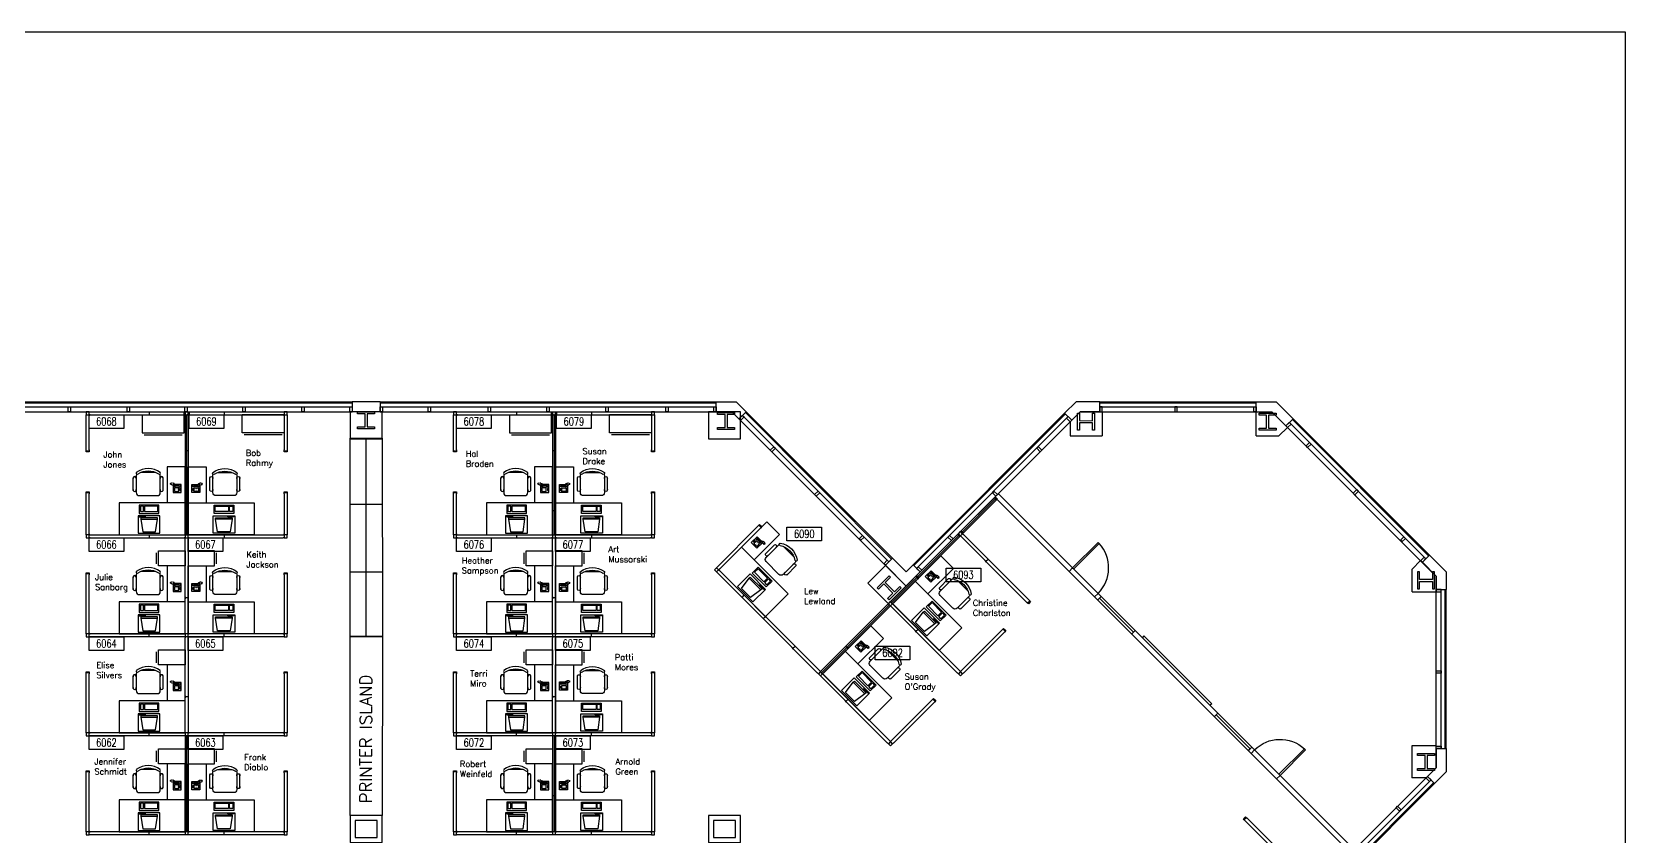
# Model space of a CAD drawing. Header units: inches. Extents: x 619 to 14864, y 611 to 3754.
# Drawn here: x 13270 to 14864, y 2950 to 3754 of the extents above; entities that cross this region are included whole.
import ezdxf
from ezdxf.enums import TextEntityAlignment as Align

# ---------------------------------------------------------------- set-up
doc = ezdxf.new("R2010")
doc.units = ezdxf.units.IN
doc.header["$MEASUREMENT"] = 0
doc.layers.get('0').update_dxf_attribs({"linetype": 'CONTINUOUS'})
for name, color, linetype in [('CHAIRS', 4, 'CONTINUOUS'), ('CPU', 6, 'CONTINUOUS'), ('E-B-FURR', 6, 'CONTINUOUS'), ('E-B-GLAZ', 8, 'CONTINUOUS'), ('E-B-MULL', 8, 'CONTINUOUS'), ('E-B-SHEL', 2, 'CONTINUOUS'), ('E-C-HEAD', 5, 'CONTINUOUS'), ('E-F-DOOR', 3, 'CONTINUOUS'), ('E-S-COLM', 8, 'CONTINUOUS'), ('EMPLOYEE', 1, 'CONTINUOUS'), ('FILE_CABINETS', 1, 'CONTINUOUS'), ('Frame', 10, 'CONTINUOUS'), ('FURNITURE', 3, 'CONTINUOUS'), ('PANELS_201', 6, 'CONTINUOUS'), ('PHONES', 4, 'CONTINUOUS'), ('PRINTER_ISLAND', 7, 'CONTINUOUS'), ('RMNUM', 40, 'CONTINUOUS')]:
    doc.layers.add(name, color=color, linetype=linetype)
doc.styles.add('ARCHITXT', font='simplex.shx')
doc.styles.add('ROMANS', font='romans', dxfattribs={"width": 0.75, "height": 8})

# ---------------------------------------------------------------- blocks, each defined once
blk = doc.blocks.new('DR-36')
for p, q in [((0, 36), (0, 0)), ((0, 36), (1.5, 36)), ((1.5, 36), (1.5, 0)), ((0, 0), (1.5, 0))]:
    blk.add_line(p, q)
blk.add_arc((0, 0), 36, 0, 87.6141)
blk = doc.blocks.new('RMNUM')
at = {"layer": 'RMNUM'}
blk.add_lwpolyline([(-16.33354, 6.674702), (18.388073, 6.674702), (18.388073, -6.982766), (-16.33354, -6.982766), (-16.33354, 6.674702)], dxfattribs=at)
at = {"layer": 'RMNUM', "style": 'ROMANS', "width": 0.75}
blk.add_attdef('NUMBER', text='', height=8, dxfattribs=at).set_placement((1.027267, 0.114097), align=Align.MIDDLE_CENTER)
blk = doc.blocks.new('RECTANG')
for p, q in [((1, 1), (0, 1)), ((0, 1), (0, 0)), ((1, 0), (1, 1)), ((0, 0), (1, 0))]:
    blk.add_line(p, q)
blk = doc.blocks.new('IBMAT', base_point=(61, 306))
for p, q in [((75, 307), (75, 306)), ((81, 307), (75, 307)), ((81, 306), (81, 307))]:
    blk.add_line(p, q)
at = {"xscale": 21, "yscale": 17, "zscale": 21}
blk.add_blockref('RECTANG', (61, 306), dxfattribs=at)
blk = doc.blocks.new('KEYBOARD', base_point=(60, 294))
for p, xscale, yscale, zscale in [((60, 294), 19, 8, 19), ((61, 295), 13, 5, 13), ((75, 295), 3, 5, 3)]:
    blk.add_blockref('RECTANG', p, dxfattribs=dict(xscale=xscale, yscale=yscale, zscale=zscale))
blk = doc.blocks.new('COMPUTER')
for p, q in [((-6.6, 16.2), (-8.5, 3.5)), ((6.1, 16.2), (-6.6, 16.2)), ((8, 3.5), (6.1, 16.2)), ((-8.5, 3.5), (-8.5, 2)), ((8, 3.5), (-8.5, 3.5)), ((-8.5, 2), (8, 2)), ((8, 2), (8, 3.5))]:
    blk.add_line(p, q)
at = {"xscale": 1.033846153846154, "yscale": 1.033846153846154, "zscale": 1.033846153846154}
for name, p in [('IBMAT', (-10.9, 0)), ('KEYBOARD', (-10, -10.5))]:
    blk.add_blockref(name, p, dxfattribs=at)
blk = doc.blocks.new('DESK2')
for p, q in [((33, 0), (-33, 0)), ((-33, 0), (-33, -68)), ((33, -32), (33, 0)), ((-33, -32), (33, -32)), ((-15, -68), (-15, -32)), ((-33, -68), (-15, -68))]:
    blk.add_line(p, q)
blk = doc.blocks.new('CHAIR7')
for p, q in [((0, 9), (0, -9)), ((20, 12), (3, 12)), ((5.1, 15), (17.9, 15)), ((23, -7.4), (23, 7.4)), ((3, -12), (20, -12)), ((5.1, -15), (17.9, -15))]:
    blk.add_line(p, q)
for centre, radius, start, end in [((3, 9), 3, 90, 180), ((5.6, 13.5), 1.56, 73.7398, 286.2602), ((17.4, 13.5), 1.56, 253.7398, 106.2602), ((20, 9), 3, 62.4156, 90), ((22.3, 11.1), 1.1, 53.3099, 212.0274), ((4.8, 0), 19.6, 327.5758, 32.4242), ((7, 0), 20, 323.1301, 36.8699), ((3, -9), 3, 180, 270), ((5.6, -13.5), 1.56, 73.7398, 286.2602), ((17.4, -13.5), 1.56, 253.7398, 106.2602), ((20, -9), 3, 270, 297.5844), ((22.3, -11.1), 1.1, 147.9726, 306.6901)]:
    blk.add_arc(centre, radius, start, end)
blk = doc.blocks.new('FNPHONE')
for p, q in [((-9.1, 0.2), (-9.7, 0)), ((-8.9, 0.6), (-9.5, 0.4)), ((-8.7, 1), (-9.3, 0.8)), ((-8.5, 1.4), (-9.1, 1.2)), ((-8.3, 1.8), (-8.9, 1.6)), ((-7.1, 0.6), (-7.5, -0.6)), ((-7.3, 6.5), (-7.3, 1.5)), ((-6.3, 6.5), (-6.3, 1.5)), ((-3.9, 4.8), (-3.9, 4.8)), ((-3.9, 3.9), (-3.9, 3.9)), ((-3.9, 3), (-3.9, 3)), ((-3.9, 2), (-3.9, 2)), ((-2.9, 4.8), (-2.9, 4.8)), ((-2.9, 3.9), (-2.9, 3.9)), ((-2.9, 3), (-2.9, 3)), ((-2.9, 2), (-2.9, 2)), ((-2, 4.8), (-2, 4.8)), ((-2, 3.9), (-2, 3.9)), ((-2, 3), (-2, 3)), ((-2, 2), (-2, 2)), ((-9.3, -0.2), (-9.9, -0.4)), ((-9.3, -0.6), (-9.9, -0.8)), ((-9.3, -1), (-9.9, -1.2)), ((-9.3, -1.4), (-9.9, -1.6)), ((-9.1, -1.8), (-9.7, -2)), ((-8.9, -2.2), (-9.5, -2.4)), ((-8.4, -2.5), (-9, -2.7)), ((-7.9, -2), (-8.5, -2.2)), ((-7.7, -1.6), (-8.3, -1.8)), ((-7.5, -1.2), (-8.1, -1.4)), ((-7.3, -0.8), (-7.9, -1))]:
    blk.add_line(p, q)
for centre, start, end in [((-6.8, 6.5), 298.4915, 241.5085), ((-6.8, 1.5), 118.4915, 61.5085)]:
    blk.add_arc(centre, 1.05, start, end)
for p, xscale, yscale, zscale in [((-8.2, 0), 8.20528234483245, 8.104073169521023, 8.20528234483245), ((-4.8, 1.3), 3.75, 4.375, 3.75), ((-4, 6.7), 2.03125, 0.46875, 2.03125)]:
    blk.add_blockref('RECTANG', p, dxfattribs=dict(xscale=xscale, yscale=yscale, zscale=zscale))
blk = doc.blocks.new('FC15X27A')
for p, q in [((7.53125, 0), (-7.53125, 0)), ((-7.53125, 0), (-7.53125, -26.5)), ((7.53125, -26.5), (7.53125, 0)), ((-7.53125, -26.5), (7.53125, -26.5)), ((-5.53125, -28.5), (5.53125, -28.5))]:
    blk.add_line(p, q)
blk = doc.blocks.new('FC42X18D')
for p, q in [((-21, 0), (-21, -18)), ((-21, 0), (21, 0)), ((21, -18), (21, 0)), ((-21, -18), (21, -18)), ((-19, -20), (19, -20))]:
    blk.add_line(p, q)

msp = doc.modelspace()

# ---------------------------------------------------------------- linework, layer by layer
at = {"layer": 'E-B-FURR'}
for p, q in [((13258.6, 3374), (13590.6, 3374)), ((13618.6, 3374), (13954.6, 3374)), ((13977.5, 3366.9), (14124.1, 3220.4)), ((14318.6, 3374), (14158.7, 3214)), ((14308.6, 3363.9), (14308.6, 3350)), ((14318.6, 3374), (14494.6, 3374)), ((14340.6, 3374), (14340.6, 3350)), ((14517.5, 3366.9), (14667.5, 3216.9)), ((14308.6, 3350), (14340.6, 3350)), ((14494.6, 3350), (14517.5, 3350)), ((14517.5, 3350), (14526, 3358.5)), ((14234.4, 3289.7), (14233.4, 3288.7)), ((14235.5, 3286.6), (14233.4, 3288.7)), ((14307.7, 3214.5), (14235.5, 3286.6)), ((14236, 3291.3), (14237, 3292.2)), ((14239.1, 3290.1), (14237, 3292.2)), ((14311.2, 3218), (14239.1, 3290.1)), ((14594.3, 3290.2), (14590.8, 3293.7)), ((14650.6, 3216.9), (14659.1, 3225.4)), ((14106.4, 3202.7), (14126.9, 3182.2)), ((14650.6, 3194), (14650.6, 3216.9)), ((14489.6, 3032.6), (14333.1, 3189)), ((14493.1, 3036.1), (14336.7, 3192.5)), ((14674.6, 3018.1), (14674.6, 3194)), ((14450.4, 3082.2), (14382.5, 3150.1)), ((14674.6, 3040), (14650.4, 3040)), ((14650.4, 3040), (14650.4, 3008)), ((14674.6, 3018.1), (14514.6, 2858.1)), ((14589.3, 2932.9), (14515, 3007.1)), ((14592.8, 2936.4), (14518.6, 3010.6)), ((14664.6, 3008), (14650.4, 3008))]:
    msp.add_line(p, q, dxfattribs=at)
for points in [[(13620.6, 3374), (13588.6, 3374), (13588.6, 3347), (13620.6, 3347)], [(13979.1, 3374), (13947.1, 3374), (13947.1, 3347), (13979.1, 3347)], [(13620.6, 2970.6), (13588.6, 2970.6), (13588.6, 2943.6), (13620.6, 2943.6)], [(13615.6, 2965.6), (13593.6, 2965.6), (13593.6, 2948.6), (13615.6, 2948.6)], [(13979.1, 2970.6), (13947.1, 2970.6), (13947.1, 2943.6), (13979.1, 2943.6)], [(13974.1, 2965.6), (13952.1, 2965.6), (13952.1, 2948.6), (13974.1, 2948.6)]]:
    msp.add_lwpolyline(points, close=True, dxfattribs=at)
for points in [[(14494.6, 3350), (14494.6, 3374), (14510.5, 3374), (14517.5, 3366.9)], [(14106.4, 3202.7), (14124.1, 3220.4)], [(14144.6, 3199.9), (14124.1, 3220.4)], [(14311.2, 3218), (14307.7, 3214.5)], [(14650.6, 3194), (14674.6, 3194), (14674.6, 3209.9), (14667.5, 3216.9)], [(14126.9, 3182.2), (14144.6, 3199.9)], [(14336.7, 3192.5), (14333.1, 3189)], [(14382.5, 3150.1), (14380.9, 3148.5)], [(14450.4, 3082.2), (14448.8, 3080.7)], [(14493.1, 3036.1), (14489.6, 3032.6)], [(14518.6, 3010.6), (14515, 3007.1)]]:
    msp.add_lwpolyline(points, dxfattribs=at)
at = {"layer": 'E-B-GLAZ'}
for p, q in [((13258.6, 3384), (13590.6, 3384)), ((13258.6, 3383), (13590.6, 3383)), ((13258.6, 3379), (13590.6, 3379)), ((13618.6, 3384), (13954.6, 3384)), ((13618.6, 3383), (13954.6, 3383)), ((13618.6, 3379), (13954.6, 3379)), ((14338.5, 3384), (14494.6, 3384)), ((14338.5, 3383), (14494.6, 3383)), ((14338.5, 3379), (14494.6, 3379)), ((13981.1, 3370.5), (14127.4, 3224.1)), ((13983.9, 3373.3), (14130.2, 3226.9)), ((13984.6, 3374), (14130.9, 3227.7)), ((14303.2, 3372.7), (14151.7, 3221.1)), ((14303.9, 3372), (14152.4, 3220.4)), ((14306.8, 3369.2), (14155.2, 3217.5)), ((14528, 3363.5), (14664.3, 3227.2)), ((14530.9, 3366.3), (14667.2, 3230)), ((14531.6, 3367), (14667.9, 3230.7)), ((14679.6, 3037.6), (14679.6, 3194)), ((14683.6, 3037.6), (14683.6, 3196.4)), ((14684.6, 3037.6), (14684.6, 3196.4)), ((14370.2, 3151.8), (14373.7, 3155.3)), ((14486.8, 3035.3), (14490.3, 3038.8)), ((14669.6, 3006.1), (14518.1, 2854.6)), ((14672.4, 3003.3), (14521, 2851.8)), ((14673.2, 3002.5), (14521.7, 2851.1))]:
    msp.add_line(p, q, dxfattribs=at)
for points in [[(14373.7, 3155.3), (14370.2, 3151.8), (14372.1, 3153.7), (14338.1, 3187.6), (14339.8, 3189.3), (14336.2, 3185.7)], [(14490.3, 3038.8), (14486.8, 3035.3), (14488.6, 3037.2), (14454.7, 3071.1), (14456.4, 3072.8), (14452.8, 3069.2)]]:
    msp.add_lwpolyline(points, dxfattribs=at)
at = {"layer": 'E-B-MULL'}
for points in [[(13308.9, 3379), (13308.9, 3374), (13306.6, 3374), (13306.6, 3379)], [(13367.9, 3379), (13367.9, 3374), (13365.6, 3374), (13365.6, 3379)], [(13425.7, 3379), (13425.7, 3374), (13423.5, 3374), (13423.5, 3379)], [(13483.6, 3379), (13483.6, 3374), (13481.4, 3374), (13481.4, 3379)], [(13542.6, 3379), (13542.6, 3374), (13540.4, 3374), (13540.4, 3379)], [(13590.6, 3379), (13590.6, 3374), (13588.4, 3374), (13588.4, 3379)], [(13620.9, 3379), (13620.9, 3374), (13618.6, 3374), (13618.6, 3379)], [(13668.9, 3379), (13668.9, 3374), (13666.6, 3374), (13666.6, 3379)], [(13728.9, 3379), (13728.9, 3374), (13726.6, 3374), (13726.6, 3379)], [(13787.7, 3379), (13787.7, 3374), (13785.5, 3374), (13785.5, 3379)], [(13846.6, 3379), (13846.6, 3374), (13844.4, 3374), (13844.4, 3379)], [(13906.6, 3379), (13906.6, 3374), (13904.4, 3374), (13904.4, 3379)], [(13954.6, 3379), (13954.6, 3374), (13952.4, 3374), (13952.4, 3379)], [(14338.5, 3379), (14338.5, 3374), (14340.8, 3374), (14340.8, 3379)], [(14413.5, 3379), (14413.5, 3374), (14415.7, 3374), (14415.7, 3379)], [(14494.6, 3379), (14494.6, 3374), (14492.4, 3374), (14492.4, 3379)], [(13982.7, 3368.9), (13979.1, 3365.3), (13977.5, 3366.9), (13981.1, 3370.5)], [(14305.2, 3367.6), (14308.7, 3364.1), (14310.3, 3365.7), (14306.8, 3369.2)], [(14529.6, 3361.8), (14526, 3358.3), (14524.5, 3359.9), (14528, 3363.4)], [(14013.9, 3337.6), (14010.4, 3334), (14008.8, 3335.6), (14012.4, 3339.2)], [(14275.3, 3337.6), (14278.8, 3334), (14280.4, 3335.6), (14276.9, 3339.2)], [(14549.7, 3341.8), (14546.2, 3338.3), (14544.6, 3339.9), (14548.1, 3343.4)], [(14058.3, 3293.2), (14054.8, 3289.7), (14053.2, 3291.3), (14056.7, 3294.8)], [(14230.9, 3293.2), (14234.4, 3289.7), (14236, 3291.3), (14232.5, 3294.8)], [(14596.9, 3294.7), (14593.3, 3291.1), (14591.7, 3292.7), (14595.3, 3296.3)], [(14101.1, 3250.4), (14097.6, 3246.9), (14099.2, 3245.3), (14102.7, 3248.8)], [(14188.1, 3250.4), (14191.6, 3246.9), (14190, 3245.3), (14186.5, 3248.8)], [(14642.4, 3249.1), (14638.9, 3245.6), (14640.5, 3244), (14644, 3247.5)], [(14127.4, 3224.1), (14123.9, 3220.6), (14122.3, 3222.2), (14125.8, 3225.7)], [(14155.2, 3217.5), (14158.7, 3214), (14160.3, 3215.6), (14156.8, 3219.1)], [(14664.4, 3227.3), (14660.9, 3223.8), (14659.3, 3225.3), (14662.8, 3228.9)], [(14679.6, 3196.4), (14674.6, 3196.4), (14674.6, 3194.1), (14679.6, 3194.1)], [(14679.6, 3112.9), (14674.6, 3112.9), (14674.6, 3115.1), (14679.6, 3115.1)], [(14679.6, 3037.6), (14674.6, 3037.6), (14674.6, 3039.8), (14679.6, 3039.8)], [(14668, 3004.5), (14664.5, 3008), (14666.1, 3009.6), (14669.6, 3006.1)], [(14638.2, 2974.7), (14634.7, 2978.2), (14636.2, 2979.8), (14639.8, 2976.2)]]:
    msp.add_lwpolyline(points, close=True, dxfattribs=at)
at = {"layer": 'E-B-SHEL'}
for p, q in [((13590.6, 3384), (13590.6, 3374)), ((13618.6, 3384), (13590.6, 3384)), ((13618.6, 3384), (13618.6, 3374)), ((13954.6, 3374), (13954.6, 3384)), ((13954.6, 3384), (13974.6, 3384)), ((13984.6, 3374), (13974.6, 3384)), ((14303.2, 3372.7), (14314.6, 3384)), ((14338.5, 3384), (14314.6, 3384)), ((14338.5, 3374), (14338.5, 3384)), ((14494.6, 3374), (14494.6, 3384)), ((14494.6, 3384), (14514.6, 3384)), ((14531.6, 3367), (14514.6, 3384)), ((13618.6, 3374), (13590.6, 3374)), ((13954.6, 3374), (13970.5, 3374)), ((13977.5, 3366.9), (13970.5, 3374)), ((13977.5, 3366.9), (13984.6, 3374)), ((14310.3, 3365.7), (14303.2, 3372.7)), ((14310.3, 3365.7), (14318.7, 3374)), ((14338.5, 3374), (14318.7, 3374)), ((14494.6, 3374), (14510.5, 3374)), ((14524.5, 3360), (14510.5, 3374)), ((14524.5, 3359.9), (14531.6, 3367)), ((14130.9, 3227.7), (14123.9, 3220.6)), ((14123.9, 3220.6), (14144.6, 3199.9)), ((14130.9, 3227.7), (14144.6, 3214)), ((14151.7, 3221.1), (14144.6, 3214)), ((14151.7, 3221.1), (14158.7, 3214)), ((14668, 3230.8), (14660.9, 3223.8)), ((14674.6, 3209.9), (14660.9, 3223.7)), ((14684.6, 3214), (14667.9, 3230.7)), ((14158.7, 3214), (14144.6, 3199.9)), ((14674.6, 3209.9), (14674.6, 3194)), ((14684.6, 3214), (14684.6, 3196.4)), ((14674.6, 3196.4), (14684.6, 3196.4)), ((14674.6, 3037.6), (14684.6, 3037.6)), ((14674.6, 3037.6), (14674.6, 3018.1)), ((14684.6, 3037.6), (14684.6, 3014)), ((14666.1, 3009.6), (14674.6, 3018.1)), ((14673.2, 3002.5), (14684.6, 3014)), ((14666.1, 3009.6), (14673.2, 3002.5))]:
    msp.add_line(p, q, dxfattribs=at)
at = {"layer": 'E-C-HEAD'}
for p, q in [((14307.6, 3214.5), (14333, 3189)), ((14336.6, 3192.5), (14311.1, 3218)), ((14515.1, 3007), (14489.6, 3032.5)), ((14493.1, 3036), (14518.6, 3010.6))]:
    msp.add_line(p, q, dxfattribs=at)
at = {"layer": 'E-S-COLM'}
for points in [[(13596.1, 3372.1), (13596.1, 3374.1), (13613.1, 3374), (13613.1, 3372), (13605.6, 3372.1), (13605.6, 3359.1), (13613.1, 3359), (13613.1, 3357), (13596.1, 3357.1), (13596.1, 3359.1), (13603.6, 3359.1), (13603.6, 3372.1)], [(13956.1, 3371.5), (13956.1, 3373.5), (13973.1, 3373.5), (13973.1, 3371.5), (13965.6, 3371.5), (13965.6, 3358.5), (13973.1, 3358.5), (13973.1, 3356.5), (13956.1, 3356.5), (13956.1, 3358.5), (13963.6, 3358.5), (13963.6, 3371.5)], [(13956.1, 3371.5), (13956.1, 3373.5), (13973.1, 3373.5), (13973.1, 3371.5), (13965.6, 3371.5), (13965.6, 3358.5), (13973.1, 3358.5), (13973.1, 3356.5), (13956.1, 3356.5), (13956.1, 3358.5), (13963.6, 3358.5), (13963.6, 3371.5)], [(14318.1, 3355.7), (14316.1, 3355.7), (14316.1, 3372.7), (14318.1, 3372.7), (14318.1, 3365.2), (14331.1, 3365.1), (14331.1, 3372.6), (14333.1, 3372.6), (14333.1, 3355.6), (14331.1, 3355.6), (14331.1, 3363.1), (14318.1, 3363.2)], [(14497.6, 3370.7), (14497.6, 3372.7), (14514.6, 3372.7), (14514.6, 3370.7), (14507.1, 3370.7), (14507.1, 3357.7), (14514.6, 3357.7), (14514.6, 3355.7), (14497.6, 3355.7), (14497.6, 3357.7), (14505.1, 3357.7), (14505.1, 3370.7)], [(14138.3, 3199.5), (14139.7, 3198.1), (14127.6, 3186.1), (14126.2, 3187.5), (14131.5, 3192.8), (14122.4, 3202), (14117.1, 3196.7), (14115.6, 3198.1), (14127.7, 3210.1), (14129.1, 3208.7), (14123.8, 3203.4), (14133, 3194.2)], [(14671.1, 3197), (14673.1, 3197), (14673.1, 3214), (14671.1, 3214), (14671.1, 3206.5), (14658.1, 3206.5), (14658.1, 3214), (14656.1, 3214), (14656.1, 3197), (14658.1, 3197), (14658.1, 3204.5), (14671.1, 3204.5)], [(14656.1, 3030.5), (14656.1, 3032.5), (14673.1, 3032.5), (14673.1, 3030.5), (14665.6, 3030.5), (14665.6, 3017.5), (14673.1, 3017.5), (14673.1, 3015.5), (14656.1, 3015.5), (14656.1, 3017.5), (14663.6, 3017.5), (14663.6, 3030.5)]]:
    msp.add_lwpolyline(points, close=True, dxfattribs=at)
at = {"layer": 'FILE_CABINETS'}
for p, q in [((13604.7, 3149.3), (13604.6, 3347.6)), ((13588.6, 3281.7), (13620.7, 3281.7)), ((13588.8, 3214.1), (13620.8, 3214.1))]:
    msp.add_line(p, q, dxfattribs=at)
msp.add_lwpolyline([(13588.6, 3149.3), (13588.6, 3347.6), (13620.6, 3347.6), (13620.9, 3149.3)], close=True, dxfattribs=at)
at = {"layer": 'Frame', "lineweight": -3}
msp.add_lwpolyline([(11919.6, 3753.9), (14863.7, 3753.9), (14863.7, 610.7), (11919.6, 610.7)], close=True, dxfattribs=at)
at = {"layer": 'PANELS_201', "linetype": 'Continuous'}
for p, q in [((13386.6, 3374), (13388.6, 3374)), ((13386.6, 3371), (13388.6, 3371)), ((13387.6, 3374), (13387.6, 3371)), ((13423.6, 3374), (13423.6, 3371)), ((13426.6, 3371), (13426.6, 3374)), ((13461.6, 3374), (13463.6, 3374)), ((13461.6, 3371), (13463.6, 3371)), ((13462.6, 3374), (13462.6, 3371)), ((13754.1, 3374), (13756.1, 3374)), ((13754.1, 3371), (13756.1, 3371)), ((13755.1, 3374), (13755.1, 3371)), ((13791.1, 3374), (13791.1, 3371)), ((13794.1, 3371), (13794.1, 3374)), ((13829.1, 3374), (13831.1, 3374)), ((13829.1, 3371), (13831.1, 3371)), ((13830.1, 3374), (13830.1, 3371)), ((14196.9, 3252.2), (14199.1, 3250.1)), ((14201.2, 3252.2), (14199.1, 3254.3)), ((13423.6, 3189), (13423.6, 3247)), ((13426.6, 3247), (13426.6, 3189)), ((13791.1, 3189), (13791.1, 3247)), ((13794.1, 3247), (13794.1, 3189)), ((14156.6, 3207.6), (14154.5, 3209.8)), ((13423.6, 3153), (13423.6, 3187)), ((13426.6, 3187), (13426.6, 3153)), ((13791.1, 3153), (13791.1, 3187)), ((13794.1, 3187), (13794.1, 3153)), ((13423.6, 3090), (13423.6, 3148)), ((13426.6, 3148), (13426.6, 3090)), ((13791.1, 3090), (13791.1, 3148)), ((13794.1, 3148), (13794.1, 3090)), ((13423.6, 3054), (13423.6, 3088)), ((13426.6, 3088), (13426.6, 3054)), ((13791.1, 3054), (13791.1, 3088)), ((13794.1, 3088), (13794.1, 3054))]:
    msp.add_line(p, q, dxfattribs=at)
for points in [[(13327.6, 3374), (13324.6, 3374), (13324.6, 3371)], [(13324.6, 3370), (13324.6, 3371), (13327.6, 3371), (13327.6, 3370)], [(13324.6, 3336), (13324.6, 3370)], [(13328.6, 3371), (13327.6, 3371), (13327.6, 3374), (13328.6, 3374)], [(13327.6, 3336), (13327.6, 3370)], [(13328.6, 3374), (13386.6, 3374)], [(13328.6, 3371), (13386.6, 3371)], [(13388.6, 3374), (13422.6, 3374)], [(13388.6, 3371), (13422.6, 3371)], [(13424.6, 3371), (13423.6, 3371), (13422.6, 3371), (13422.6, 3374), (13424.6, 3374)], [(13422.6, 3374), (13423.6, 3374), (13423.6, 3371), (13422.6, 3371)], [(13423.6, 3374), (13426.6, 3374)], [(13423.6, 3370), (13423.6, 3371), (13426.6, 3371), (13426.6, 3370)], [(13423.6, 3370), (13423.6, 3336)], [(13425.1, 3371), (13425.1, 3335)], [(13425.6, 3374), (13426.6, 3374), (13427.6, 3374), (13427.6, 3371), (13425.6, 3371)], [(13427.6, 3371), (13426.6, 3371), (13426.6, 3374), (13427.6, 3374)], [(13426.6, 3370), (13426.6, 3336)], [(13427.6, 3374), (13461.6, 3374)], [(13427.6, 3371), (13461.6, 3371)], [(13463.6, 3374), (13521.6, 3374)], [(13463.6, 3371), (13521.6, 3371)], [(13521.6, 3374), (13522.6, 3374), (13522.6, 3371), (13521.6, 3371)], [(13525.6, 3371), (13525.6, 3374), (13522.6, 3374)], [(13522.6, 3370), (13522.6, 3371), (13525.6, 3371), (13525.6, 3370)], [(13522.6, 3370), (13522.6, 3336)], [(13525.6, 3370), (13525.6, 3336)], [(13695.1, 3374), (13692.1, 3374), (13692.1, 3371)], [(13692.1, 3370), (13692.1, 3371), (13695.1, 3371), (13695.1, 3370)], [(13692.1, 3336), (13692.1, 3370)], [(13696.1, 3371), (13695.1, 3371), (13695.1, 3374), (13696.1, 3374)], [(13695.1, 3336), (13695.1, 3370)], [(13696.1, 3374), (13754.1, 3374)], [(13696.1, 3371), (13754.1, 3371)], [(13756.1, 3374), (13790.1, 3374)], [(13756.1, 3371), (13790.1, 3371)], [(13790.1, 3374), (13791.1, 3374), (13791.1, 3371), (13790.1, 3371)], [(13792.1, 3371), (13791.1, 3371), (13790.1, 3371), (13790.1, 3374), (13792.1, 3374)], [(13791.1, 3374), (13794.1, 3374)], [(13791.1, 3370), (13791.1, 3371), (13794.1, 3371), (13794.1, 3370)], [(13791.1, 3370), (13791.1, 3336)], [(13792.6, 3371), (13792.6, 3335)], [(13793.1, 3374), (13794.1, 3374), (13795.1, 3374), (13795.1, 3371), (13793.1, 3371)], [(13795.1, 3371), (13794.1, 3371), (13794.1, 3374), (13795.1, 3374)], [(13794.1, 3370), (13794.1, 3336)], [(13795.1, 3374), (13829.1, 3374)], [(13795.1, 3371), (13829.1, 3371)], [(13831.1, 3374), (13889.1, 3374)], [(13831.1, 3371), (13889.1, 3371)], [(13889.1, 3374), (13890.1, 3374), (13890.1, 3371), (13889.1, 3371)], [(13893.1, 3371), (13893.1, 3374), (13890.1, 3374)], [(13890.1, 3370), (13890.1, 3371), (13893.1, 3371), (13893.1, 3370)], [(13890.1, 3370), (13890.1, 3336)], [(13893.1, 3370), (13893.1, 3336)], [(13327.6, 3336), (13327.6, 3335), (13327.6, 3334), (13324.6, 3334), (13324.6, 3336)], [(13324.6, 3335), (13327.6, 3335)], [(13423.6, 3336), (13423.6, 3334)], [(13426.6, 3335), (13423.6, 3335)], [(13423.6, 3334), (13423.6, 3276)], [(13425.1, 3335), (13425.1, 3275)], [(13426.6, 3336), (13426.6, 3334)], [(13426.6, 3334), (13426.6, 3276)], [(13525.6, 3336), (13525.6, 3335), (13525.6, 3334), (13522.6, 3334), (13522.6, 3336)], [(13522.6, 3335), (13525.6, 3335)], [(13695.1, 3336), (13695.1, 3335), (13695.1, 3334), (13692.1, 3334), (13692.1, 3336)], [(13692.1, 3335), (13695.1, 3335)], [(13791.1, 3336), (13791.1, 3334)], [(13794.1, 3335), (13791.1, 3335)], [(13791.1, 3334), (13791.1, 3276)], [(13792.6, 3335), (13792.6, 3275)], [(13794.1, 3336), (13794.1, 3334)], [(13794.1, 3334), (13794.1, 3276)], [(13893.1, 3336), (13893.1, 3335), (13893.1, 3334), (13890.1, 3334), (13890.1, 3336)], [(13890.1, 3335), (13893.1, 3335)], [(13324.6, 3292), (13324.6, 3293), (13324.6, 3294), (13327.6, 3294), (13327.6, 3292)], [(13327.6, 3293), (13324.6, 3293)], [(13324.6, 3252), (13324.6, 3292)], [(13327.6, 3252), (13327.6, 3292)], [(13522.6, 3292), (13522.6, 3293), (13522.6, 3294), (13525.6, 3294), (13525.6, 3292)], [(13525.6, 3293), (13522.6, 3293)], [(13522.6, 3292), (13522.6, 3252)], [(13525.6, 3292), (13525.6, 3252)], [(13692.1, 3292), (13692.1, 3293), (13692.1, 3294), (13695.1, 3294), (13695.1, 3292)], [(13695.1, 3293), (13692.1, 3293)], [(13692.1, 3252), (13692.1, 3292)], [(13695.1, 3252), (13695.1, 3292)], [(13890.1, 3292), (13890.1, 3293), (13890.1, 3294), (13893.1, 3294), (13893.1, 3292)], [(13893.1, 3293), (13890.1, 3293)], [(13890.1, 3292), (13890.1, 3252)], [(13893.1, 3292), (13893.1, 3252)], [(14199.8, 3255), (14232.3, 3287.5)], [(14200.1, 3253.2), (14234.1, 3287.2)], [(14201.9, 3252.9), (14234.4, 3285.4)], [(14232.4, 3287.7), (14233.1, 3288.4), (14233.8, 3289), (14235.9, 3286.8), (14234.4, 3285.5)], [(14235.1, 3286.1), (14233.1, 3288.4)], [(13423.6, 3276), (13423.6, 3274)], [(13426.6, 3275), (13423.6, 3275)], [(13423.6, 3274), (13423.6, 3252)], [(13425.1, 3275), (13425.1, 3251)], [(13426.6, 3276), (13426.6, 3274)], [(13426.6, 3274), (13426.6, 3252)], [(13791.1, 3276), (13791.1, 3274)], [(13794.1, 3275), (13791.1, 3275)], [(13791.1, 3274), (13791.1, 3252)], [(13792.6, 3275), (13792.6, 3251)], [(13794.1, 3276), (13794.1, 3274)], [(13794.1, 3274), (13794.1, 3252)], [(13327.6, 3252), (13327.6, 3251), (13324.6, 3251), (13324.6, 3252)], [(13324.6, 3251), (13324.6, 3248), (13327.6, 3248)], [(13328.6, 3248), (13327.6, 3248), (13327.6, 3251), (13328.6, 3251)], [(13328.6, 3251), (13386.6, 3251)], [(13386.6, 3251), (13388.6, 3251)], [(13387.6, 3251), (13387.6, 3248)], [(13388.6, 3251), (13422.6, 3251)], [(13422.6, 3251), (13423.6, 3251), (13423.6, 3248), (13422.6, 3248)], [(13423.6, 3252), (13423.6, 3251), (13426.6, 3251), (13426.6, 3252)], [(13427.6, 3248), (13426.6, 3248), (13426.6, 3251), (13427.6, 3251)], [(13427.6, 3251), (13461.6, 3251)], [(13461.6, 3251), (13463.6, 3251)], [(13462.6, 3251), (13462.6, 3248)], [(13463.6, 3251), (13521.6, 3251)], [(13521.6, 3251), (13522.6, 3251), (13522.6, 3248), (13521.6, 3248)], [(13525.6, 3252), (13525.6, 3251), (13522.6, 3251), (13522.6, 3252)], [(13522.6, 3248), (13525.6, 3248), (13525.6, 3251)], [(13695.1, 3252), (13695.1, 3251), (13692.1, 3251), (13692.1, 3252)], [(13692.1, 3251), (13692.1, 3248), (13695.1, 3248)], [(13696.1, 3248), (13695.1, 3248), (13695.1, 3251), (13696.1, 3251)], [(13696.1, 3251), (13754.1, 3251)], [(13754.1, 3251), (13756.1, 3251)], [(13755.1, 3251), (13755.1, 3248)], [(13756.1, 3251), (13790.1, 3251)], [(13790.1, 3251), (13791.1, 3251), (13791.1, 3248), (13790.1, 3248)], [(13791.1, 3252), (13791.1, 3251), (13794.1, 3251), (13794.1, 3252)], [(13795.1, 3248), (13794.1, 3248), (13794.1, 3251), (13795.1, 3251)], [(13795.1, 3251), (13829.1, 3251)], [(13829.1, 3251), (13831.1, 3251)], [(13830.1, 3251), (13830.1, 3248)], [(13831.1, 3251), (13889.1, 3251)], [(13889.1, 3251), (13890.1, 3251), (13890.1, 3248), (13889.1, 3248)], [(13893.1, 3252), (13893.1, 3251), (13890.1, 3251), (13890.1, 3252)], [(13890.1, 3248), (13893.1, 3248), (13893.1, 3251)], [(13955.8, 3218.9), (13996.8, 3260)], [(13957.9, 3216.8), (13998.9, 3257.8)], [(13996.8, 3260), (13997.5, 3260.7), (13998.2, 3261.4), (14000.4, 3259.3), (13998.9, 3257.8)], [(13999.6, 3258.5), (13997.5, 3260.7)], [(14155.2, 3210.5), (14196.2, 3251.5)], [(14155.6, 3208.7), (14198, 3251.1)], [(14199.8, 3250.8), (14199.1, 3250.1), (14198.3, 3249.4), (14196.2, 3251.5), (14197.6, 3252.9)], [(14196.2, 3251.5), (14196.9, 3252.2), (14199.1, 3250.1), (14198.3, 3249.4)], [(14196.9, 3252.2), (14199.1, 3254.3)], [(14198.3, 3253.6), (14199.1, 3254.3), (14199.8, 3255), (14201.9, 3252.9), (14200.5, 3251.5)], [(14201.9, 3252.9), (14201.2, 3252.2), (14199.1, 3254.3), (14199.8, 3255)], [(14199.8, 3249.4), (14199.1, 3250.1), (14201.2, 3252.2), (14201.9, 3251.5)], [(14225.9, 3227.4), (14201.9, 3251.5)], [(13328.6, 3248), (13386.6, 3248)], [(13386.6, 3248), (13388.6, 3248)], [(13388.6, 3248), (13422.6, 3248)], [(13423.6, 3247), (13423.6, 3248), (13426.6, 3248), (13426.6, 3247)], [(13427.6, 3248), (13461.6, 3248)], [(13461.6, 3248), (13463.6, 3248)], [(13463.6, 3248), (13521.6, 3248)], [(13696.1, 3248), (13754.1, 3248)], [(13754.1, 3248), (13756.1, 3248)], [(13756.1, 3248), (13790.1, 3248)], [(13791.1, 3247), (13791.1, 3248), (13794.1, 3248), (13794.1, 3247)], [(13795.1, 3248), (13829.1, 3248)], [(13829.1, 3248), (13831.1, 3248)], [(13831.1, 3248), (13889.1, 3248)], [(14157.3, 3208.3), (14198.3, 3249.4)], [(14223.8, 3225.3), (14199.8, 3249.4)], [(13957.9, 3216.8), (13957.2, 3216.1), (13955.1, 3218.2), (13955.8, 3218.9)], [(14225.2, 3223.9), (14223.8, 3225.3)], [(14224.5, 3224.6), (14226.6, 3226.7)], [(14266.2, 3182.9), (14225.2, 3223.9)], [(14227.3, 3226), (14225.9, 3227.4)], [(14268.3, 3185), (14227.3, 3226)], [(13324.6, 3211), (13324.6, 3212), (13324.6, 3213), (13327.6, 3213), (13327.6, 3211)], [(13327.6, 3212), (13324.6, 3212)], [(13324.6, 3153), (13324.6, 3211)], [(13327.6, 3153), (13327.6, 3211)], [(13522.6, 3211), (13522.6, 3212), (13522.6, 3213), (13525.6, 3213), (13525.6, 3211)], [(13525.6, 3212), (13522.6, 3212)], [(13522.6, 3211), (13522.6, 3153)], [(13525.6, 3211), (13525.6, 3153)], [(13692.1, 3211), (13692.1, 3212), (13692.1, 3213), (13695.1, 3213), (13695.1, 3211)], [(13695.1, 3212), (13692.1, 3212)], [(13692.1, 3153), (13692.1, 3211)], [(13695.1, 3153), (13695.1, 3211)], [(13890.1, 3211), (13890.1, 3212), (13890.1, 3213), (13893.1, 3213), (13893.1, 3211)], [(13893.1, 3212), (13890.1, 3212)], [(13890.1, 3211), (13890.1, 3153)], [(13893.1, 3211), (13893.1, 3153)], [(13955.1, 3218.2), (13953, 3216.1), (13955.1, 3214)], [(13955.8, 3213.3), (13955.1, 3214), (13957.2, 3216.1), (13957.9, 3215.4)], [(13979.8, 3189.3), (13955.8, 3213.3)], [(13982, 3191.4), (13957.9, 3215.4)], [(14129.8, 3185), (14153.8, 3209.1)], [(14130.1, 3183.2), (14155.6, 3208.7)], [(14131.9, 3182.9), (14155.9, 3206.9)], [(14153.8, 3209.1), (14154.5, 3209.8), (14155.2, 3210.5), (14157.3, 3208.3), (14155.9, 3206.9)], [(14153.8, 3209.1), (14155.2, 3210.5)], [(14154.5, 3209.8), (14156.6, 3207.6)], [(14155.9, 3206.9), (14157.3, 3208.3)], [(13423.6, 3189), (13423.6, 3187)], [(13426.6, 3188), (13423.6, 3188)], [(13426.6, 3189), (13426.6, 3187)], [(13791.1, 3189), (13791.1, 3187)], [(13794.1, 3188), (13791.1, 3188)], [(13794.1, 3189), (13794.1, 3187)], [(13981.3, 3187.8), (13979.8, 3189.3)], [(13980.6, 3188.5), (13982.7, 3190.7)], [(14001.1, 3168), (13981.3, 3187.8)], [(13983.4, 3190), (13982, 3191.4)], [(14003.2, 3170.2), (13983.4, 3190)], [(14085.2, 3140.5), (14126.2, 3181.5)], [(14085.6, 3138.7), (14128, 3181.1)], [(14087.3, 3138.3), (14128.3, 3179.4)], [(14126.2, 3181.5), (14126.9, 3182.2), (14129, 3180.1), (14128.3, 3179.4)], [(14126.9, 3182.2), (14129, 3184.3)], [(14131.9, 3182.9), (14131.2, 3182.2), (14129, 3184.3), (14129.8, 3185)], [(14129.8, 3179.4), (14129, 3180.1), (14131.2, 3182.2), (14131.9, 3181.5)], [(14153.8, 3155.3), (14129.8, 3179.4)], [(14155.9, 3157.4), (14131.9, 3181.5)], [(14267.7, 3185.7), (14268.4, 3185), (14269.1, 3184.3), (14266.9, 3182.2), (14265.5, 3183.6)], [(14266.2, 3182.9), (14268.4, 3185)], [(14002.5, 3166.6), (14001.1, 3168)], [(14001.8, 3167.3), (14003.9, 3169.5)], [(14030.8, 3138.3), (14002.5, 3166.6)], [(14004.6, 3168.7), (14003.2, 3170.2)], [(14032.9, 3140.5), (14004.6, 3168.7)], [(14155.2, 3153.9), (14153.8, 3155.3)], [(14154.5, 3154.6), (14156.6, 3156.7)], [(14157.3, 3156), (14155.9, 3157.4)], [(14198.3, 3115), (14157.3, 3156)], [(14240.8, 3156), (14199.8, 3115)], [(14240.8, 3156), (14241.5, 3156.7), (14242.2, 3157.4), (14244.3, 3155.3), (14242.9, 3153.9)], [(14243.6, 3154.6), (14241.5, 3156.7)], [(13327.6, 3153), (13327.6, 3152), (13324.6, 3152), (13324.6, 3153)], [(13324.6, 3152), (13324.6, 3149), (13327.6, 3149)], [(13328.6, 3149), (13327.6, 3149), (13327.6, 3152), (13328.6, 3152)], [(13386.6, 3152), (13328.6, 3152)], [(13386.6, 3149), (13328.6, 3149)], [(13388.6, 3152), (13386.6, 3152)], [(13388.6, 3149), (13386.6, 3149)], [(13387.6, 3149), (13387.6, 3152)], [(13422.6, 3152), (13388.6, 3152)], [(13422.6, 3149), (13388.6, 3149)], [(13422.6, 3152), (13423.6, 3152), (13423.6, 3149), (13422.6, 3149)], [(13426.6, 3153), (13426.6, 3152), (13423.6, 3152), (13423.6, 3153)], [(13426.6, 3148), (13426.6, 3149), (13423.6, 3149), (13423.6, 3148)], [(13427.6, 3149), (13426.6, 3149), (13426.6, 3152), (13427.6, 3152)], [(13461.6, 3152), (13427.6, 3152)], [(13461.6, 3149), (13427.6, 3149)], [(13463.6, 3152), (13461.6, 3152)], [(13463.6, 3149), (13461.6, 3149)], [(13462.6, 3149), (13462.6, 3152)], [(13521.6, 3152), (13463.6, 3152)], [(13521.6, 3149), (13463.6, 3149)], [(13521.6, 3152), (13522.6, 3152), (13522.6, 3149), (13521.6, 3149)], [(13525.6, 3153), (13525.6, 3152), (13522.6, 3152), (13522.6, 3153)], [(13522.6, 3149), (13525.6, 3149), (13525.6, 3152)], [(13695.1, 3153), (13695.1, 3152), (13692.1, 3152), (13692.1, 3153)], [(13692.1, 3152), (13692.1, 3149), (13695.1, 3149)], [(13696.1, 3149), (13695.1, 3149), (13695.1, 3152), (13696.1, 3152)], [(13754.1, 3152), (13696.1, 3152)], [(13754.1, 3149), (13696.1, 3149)], [(13756.1, 3152), (13754.1, 3152)], [(13756.1, 3149), (13754.1, 3149)], [(13755.1, 3149), (13755.1, 3152)], [(13790.1, 3152), (13756.1, 3152)], [(13790.1, 3149), (13756.1, 3149)], [(13790.1, 3152), (13791.1, 3152), (13791.1, 3149), (13790.1, 3149)], [(13794.1, 3153), (13794.1, 3152), (13791.1, 3152), (13791.1, 3153)], [(13794.1, 3148), (13794.1, 3149), (13791.1, 3149), (13791.1, 3148)], [(13795.1, 3149), (13794.1, 3149), (13794.1, 3152), (13795.1, 3152)], [(13829.1, 3152), (13795.1, 3152)], [(13829.1, 3149), (13795.1, 3149)], [(13831.1, 3152), (13829.1, 3152)], [(13831.1, 3149), (13829.1, 3149)], [(13830.1, 3149), (13830.1, 3152)], [(13889.1, 3152), (13831.1, 3152)], [(13889.1, 3149), (13831.1, 3149)], [(13889.1, 3152), (13890.1, 3152), (13890.1, 3149), (13889.1, 3149)], [(13893.1, 3153), (13893.1, 3152), (13890.1, 3152), (13890.1, 3153)], [(13890.1, 3149), (13893.1, 3149), (13893.1, 3152)], [(14031.5, 3137.6), (14033.6, 3139.8)], [(14034.3, 3139), (14032.9, 3140.5)], [(14058.3, 3115), (14034.3, 3139)], [(14059.8, 3115), (14083.8, 3139)], [(14083.8, 3139), (14085.2, 3140.5)], [(14084.5, 3139.8), (14086.6, 3137.6)], [(14196.2, 3112.9), (14155.2, 3153.9)], [(14242.9, 3153.9), (14201.9, 3112.9)], [(14032.2, 3136.9), (14030.8, 3138.3)], [(14056.2, 3112.9), (14032.2, 3136.9)], [(14060.1, 3113.2), (14085.6, 3138.7)], [(14061.9, 3112.9), (14085.9, 3136.9)], [(14085.9, 3136.9), (14087.3, 3138.3)], [(13324.6, 3112), (13324.6, 3113), (13324.6, 3114), (13327.6, 3114), (13327.6, 3112)], [(13327.6, 3113), (13324.6, 3113)], [(13324.6, 3054), (13324.6, 3112)], [(13327.6, 3054), (13327.6, 3112)], [(13522.6, 3112), (13522.6, 3113), (13522.6, 3114), (13525.6, 3114), (13525.6, 3112)], [(13525.6, 3113), (13522.6, 3113)], [(13522.6, 3112), (13522.6, 3054)], [(13525.6, 3112), (13525.6, 3054)], [(13692.1, 3112), (13692.1, 3113), (13692.1, 3114), (13695.1, 3114), (13695.1, 3112)], [(13695.1, 3113), (13692.1, 3113)], [(13692.1, 3054), (13692.1, 3112)], [(13695.1, 3054), (13695.1, 3112)], [(13890.1, 3112), (13890.1, 3113), (13890.1, 3114), (13893.1, 3114), (13893.1, 3112)], [(13893.1, 3113), (13890.1, 3113)], [(13890.1, 3112), (13890.1, 3054)], [(13893.1, 3112), (13893.1, 3054)], [(14058.3, 3115), (14059, 3114.3), (14056.9, 3112.2), (14056.2, 3112.9)], [(14059, 3110.1), (14056.9, 3112.2)], [(14061.9, 3112.9), (14061.2, 3112.2), (14059, 3114.3), (14059.8, 3115)], [(14059.8, 3109.3), (14059, 3110.1), (14061.2, 3112.2), (14061.9, 3111.5)], [(14083.8, 3085.3), (14059.8, 3109.3)], [(14085.9, 3087.4), (14061.9, 3111.5)], [(14198.3, 3115), (14199.1, 3114.3), (14196.9, 3112.2), (14196.2, 3112.9)], [(14196.9, 3112.2), (14199.1, 3110.1), (14201.2, 3112.2)], [(14201.9, 3112.9), (14201.2, 3112.2), (14199.1, 3114.3), (14199.8, 3115)], [(13423.6, 3090), (13423.6, 3088)], [(13426.6, 3089), (13423.6, 3089)], [(13426.6, 3090), (13426.6, 3088)], [(13791.1, 3090), (13791.1, 3088)], [(13794.1, 3089), (13791.1, 3089)], [(13794.1, 3090), (13794.1, 3088)], [(14085.2, 3083.9), (14083.8, 3085.3)], [(14084.5, 3084.6), (14086.6, 3086.7)], [(14126.2, 3042.9), (14085.2, 3083.9)], [(14087.3, 3086), (14085.9, 3087.4)], [(14128.3, 3045), (14087.3, 3086)], [(14170.8, 3086), (14129.8, 3045)], [(14172.9, 3083.9), (14131.9, 3042.9)], [(14170.8, 3086), (14171.5, 3086.7), (14172.2, 3087.4), (14174.3, 3085.3), (14172.9, 3083.9)], [(14173.6, 3084.6), (14171.5, 3086.7)], [(13327.6, 3054), (13327.6, 3053), (13324.6, 3053), (13324.6, 3054)], [(13324.6, 3053), (13324.6, 3050), (13327.6, 3050)], [(13328.6, 3050), (13327.6, 3050), (13327.6, 3053), (13328.6, 3053)], [(13386.6, 3053), (13328.6, 3053)], [(13386.6, 3050), (13328.6, 3050)], [(13388.6, 3053), (13386.6, 3053)], [(13388.6, 3050), (13386.6, 3050)], [(13387.6, 3050), (13387.6, 3053)], [(13422.6, 3053), (13388.6, 3053)], [(13422.6, 3050), (13388.6, 3050)], [(13422.6, 3053), (13423.6, 3053), (13423.6, 3050), (13422.6, 3050)], [(13426.6, 3054), (13426.6, 3053), (13423.6, 3053), (13423.6, 3054)], [(13426.6, 3049), (13426.6, 3050), (13423.6, 3050), (13423.6, 3049)], [(13423.6, 3049), (13423.6, 2991)], [(13425.1, 3050), (13425.1, 2990)], [(13427.6, 3050), (13426.6, 3050), (13426.6, 3053), (13427.6, 3053)], [(13426.6, 3049), (13426.6, 2991)], [(13461.6, 3053), (13427.6, 3053)], [(13461.6, 3050), (13427.6, 3050)], [(13463.6, 3053), (13461.6, 3053)], [(13463.6, 3050), (13461.6, 3050)], [(13462.6, 3050), (13462.6, 3053)], [(13521.6, 3053), (13463.6, 3053)], [(13521.6, 3050), (13463.6, 3050)], [(13521.6, 3053), (13522.6, 3053), (13522.6, 3050), (13521.6, 3050)], [(13525.6, 3054), (13525.6, 3053), (13522.6, 3053), (13522.6, 3054)], [(13522.6, 3050), (13525.6, 3050), (13525.6, 3053)], [(13695.1, 3054), (13695.1, 3053), (13692.1, 3053), (13692.1, 3054)], [(13692.1, 3053), (13692.1, 3050), (13695.1, 3050)], [(13696.1, 3050), (13695.1, 3050), (13695.1, 3053), (13696.1, 3053)], [(13754.1, 3053), (13696.1, 3053)], [(13754.1, 3050), (13696.1, 3050)], [(13756.1, 3053), (13754.1, 3053)], [(13756.1, 3050), (13754.1, 3050)], [(13755.1, 3050), (13755.1, 3053)], [(13790.1, 3053), (13756.1, 3053)], [(13790.1, 3050), (13756.1, 3050)], [(13790.1, 3053), (13791.1, 3053), (13791.1, 3050), (13790.1, 3050)], [(13794.1, 3054), (13794.1, 3053), (13791.1, 3053), (13791.1, 3054)], [(13794.1, 3049), (13794.1, 3050), (13791.1, 3050), (13791.1, 3049)], [(13791.1, 3049), (13791.1, 2991)], [(13792.6, 3050), (13792.6, 2990)], [(13795.1, 3050), (13794.1, 3050), (13794.1, 3053), (13795.1, 3053)], [(13794.1, 3049), (13794.1, 2991)], [(13829.1, 3053), (13795.1, 3053)], [(13829.1, 3050), (13795.1, 3050)], [(13831.1, 3053), (13829.1, 3053)], [(13831.1, 3050), (13829.1, 3050)], [(13830.1, 3050), (13830.1, 3053)], [(13889.1, 3053), (13831.1, 3053)], [(13889.1, 3050), (13831.1, 3050)], [(13889.1, 3053), (13890.1, 3053), (13890.1, 3050), (13889.1, 3050)], [(13893.1, 3054), (13893.1, 3053), (13890.1, 3053), (13890.1, 3054)], [(13890.1, 3050), (13893.1, 3050), (13893.1, 3053)], [(14128.3, 3045), (14129, 3044.3), (14126.9, 3042.2), (14126.2, 3042.9)], [(14131.9, 3042.9), (14131.2, 3042.2), (14129, 3044.3), (14129.8, 3045)], [(14126.9, 3042.2), (14129, 3040.1), (14131.2, 3042.2)], [(13324.6, 3013), (13324.6, 3014), (13324.6, 3015), (13327.6, 3015), (13327.6, 3013)], [(13327.6, 3014), (13324.6, 3014)], [(13324.6, 2955), (13324.6, 3013)], [(13327.6, 2955), (13327.6, 3013)], [(13522.6, 3013), (13522.6, 3014), (13522.6, 3015), (13525.6, 3015), (13525.6, 3013)], [(13525.6, 3014), (13522.6, 3014)], [(13522.6, 3013), (13522.6, 2955)], [(13525.6, 3013), (13525.6, 2955)], [(13692.1, 3013), (13692.1, 3014), (13692.1, 3015), (13695.1, 3015), (13695.1, 3013)], [(13695.1, 3014), (13692.1, 3014)], [(13692.1, 2955), (13692.1, 3013)], [(13695.1, 2955), (13695.1, 3013)], [(13890.1, 3013), (13890.1, 3014), (13890.1, 3015), (13893.1, 3015), (13893.1, 3013)], [(13893.1, 3014), (13890.1, 3014)], [(13890.1, 3013), (13890.1, 2955)], [(13893.1, 3013), (13893.1, 2955)], [(13423.6, 2991), (13423.6, 2989)], [(13426.6, 2990), (13423.6, 2990)], [(13423.6, 2989), (13423.6, 2955)], [(13425.1, 2990), (13425.1, 2954)], [(13426.6, 2991), (13426.6, 2989)], [(13426.6, 2989), (13426.6, 2955)], [(13791.1, 2991), (13791.1, 2989)], [(13794.1, 2990), (13791.1, 2990)], [(13791.1, 2989), (13791.1, 2955)], [(13792.6, 2990), (13792.6, 2954)], [(13794.1, 2991), (13794.1, 2989)], [(13794.1, 2989), (13794.1, 2955)], [(14483.5, 2965.6), (14482.8, 2966.3), (14482.1, 2967), (14484.2, 2969.2), (14485.6, 2967.7)], [(14484.9, 2968.5), (14482.8, 2966.3)], [(14524.5, 2924.6), (14483.5, 2965.6)], [(14526.6, 2926.7), (14485.6, 2967.7)], [(13327.6, 2955), (13327.6, 2954), (13324.6, 2954), (13324.6, 2955)], [(13324.6, 2954), (13324.6, 2951), (13327.6, 2951)], [(13328.6, 2951), (13327.6, 2951), (13327.6, 2954), (13328.6, 2954)], [(13386.6, 2954), (13328.6, 2954)], [(13386.6, 2951), (13328.6, 2951)], [(13388.6, 2954), (13386.6, 2954)], [(13388.6, 2951), (13386.6, 2951)], [(13387.6, 2951), (13387.6, 2954)], [(13422.6, 2954), (13388.6, 2954)], [(13422.6, 2951), (13388.6, 2951)], [(13422.6, 2954), (13423.6, 2954), (13423.6, 2951), (13422.6, 2951)], [(13426.6, 2955), (13426.6, 2954), (13423.6, 2954), (13423.6, 2955)], [(13426.6, 2951), (13423.6, 2951)], [(13427.6, 2951), (13426.6, 2951), (13426.6, 2954), (13427.6, 2954)], [(13461.6, 2954), (13427.6, 2954)], [(13461.6, 2951), (13427.6, 2951)], [(13463.6, 2954), (13461.6, 2954)], [(13463.6, 2951), (13461.6, 2951)], [(13462.6, 2951), (13462.6, 2954)], [(13521.6, 2954), (13463.6, 2954)], [(13521.6, 2951), (13463.6, 2951)], [(13521.6, 2954), (13522.6, 2954), (13522.6, 2951), (13521.6, 2951)], [(13525.6, 2955), (13525.6, 2954), (13522.6, 2954), (13522.6, 2955)], [(13522.6, 2951), (13525.6, 2951), (13525.6, 2954)], [(13695.1, 2955), (13695.1, 2954), (13692.1, 2954), (13692.1, 2955)], [(13692.1, 2954), (13692.1, 2951), (13695.1, 2951)], [(13696.1, 2951), (13695.1, 2951), (13695.1, 2954), (13696.1, 2954)], [(13754.1, 2954), (13696.1, 2954)], [(13754.1, 2951), (13696.1, 2951)], [(13756.1, 2954), (13754.1, 2954)], [(13756.1, 2951), (13754.1, 2951)], [(13755.1, 2951), (13755.1, 2954)], [(13790.1, 2954), (13756.1, 2954)], [(13790.1, 2951), (13756.1, 2951)], [(13790.1, 2954), (13791.1, 2954), (13791.1, 2951), (13790.1, 2951)], [(13794.1, 2955), (13794.1, 2954), (13791.1, 2954), (13791.1, 2955)], [(13794.1, 2951), (13791.1, 2951)], [(13795.1, 2951), (13794.1, 2951), (13794.1, 2954), (13795.1, 2954)], [(13829.1, 2954), (13795.1, 2954)], [(13829.1, 2951), (13795.1, 2951)], [(13831.1, 2954), (13829.1, 2954)], [(13831.1, 2951), (13829.1, 2951)], [(13830.1, 2951), (13830.1, 2954)], [(13889.1, 2954), (13831.1, 2954)], [(13889.1, 2951), (13831.1, 2951)], [(13889.1, 2954), (13890.1, 2954), (13890.1, 2951), (13889.1, 2951)], [(13893.1, 2955), (13893.1, 2954), (13890.1, 2954), (13890.1, 2955)], [(13890.1, 2951), (13893.1, 2951), (13893.1, 2954)]]:
    msp.add_lwpolyline(points, dxfattribs=at)
at = {"layer": 'PRINTER_ISLAND'}
msp.add_lwpolyline([(13588.6, 2970.6), (13588.6, 3149.3), (13620.9, 3149.3), (13620.6, 2970.6)], close=True, dxfattribs=at)

# ---------------------------------------------------------------- block references
for p, values in [((13343.9, 3364.3), {'NUMBER': '6068'}), ((13443.9, 3364.3), {'NUMBER': '6069'}), ((13711.4, 3364.3), {'NUMBER': '6078'}), ((13811.4, 3364.3), {'NUMBER': '6079'}), ((14041.8, 3251.9), {'NUMBER': '6090'}), ((13343.9, 3241.3), {'NUMBER': '6066'}), ((13442.9, 3241.3), {'NUMBER': '6067'}), ((13711.4, 3241.3), {'NUMBER': '6076'}), ((13810.4, 3241.3), {'NUMBER': '6077'}), ((14200.9, 3211), {'NUMBER': '6093'}), ((13343.9, 3142.3), {'NUMBER': '6064'}), ((13442.9, 3142.3), {'NUMBER': '6065'}), ((13711.4, 3142.3), {'NUMBER': '6074'}), ((13810.4, 3142.3), {'NUMBER': '6075'}), ((14130.1, 3133.1), {'NUMBER': '6092'}), ((13343.9, 3043.3), {'NUMBER': '6062'}), ((13442.9, 3043.3), {'NUMBER': '6063'}), ((13711.4, 3043.3), {'NUMBER': '6072'}), ((13810.4, 3043.3), {'NUMBER': '6073'})]:
    msp.add_blockref('RMNUM', p).add_auto_attribs(values)
at = {"layer": 'CHAIRS', "lineweight": -3, "rotation": 89.99999999999999}
for p in [(13386.8, 3290.3), (13754.3, 3290.3), (13386.8, 3191.3), (13754.3, 3191.3), (13386.8, 3092.3), (13754.3, 3092.3), (13386.8, 2993.3), (13754.3, 2993.3)]:
    msp.add_blockref('CHAIR7', p, dxfattribs=at)
at = {"layer": 'CHAIRS', "lineweight": -3, "xscale": -1}
for p, rotation in [((13463.4, 3290.3), 270), ((13830.9, 3290.3), 270), ((14011, 3217.9), 225), ((13463.4, 3191.3), 270), ((13830.9, 3191.3), 270), ((14185, 3184), 225), ((14115, 3114), 225), ((13830.9, 3092.3), 270), ((13463.4, 2993.3), 270), ((13830.9, 2993.3), 270)]:
    msp.add_blockref('CHAIR7', p, dxfattribs=dict(at, rotation=rotation))
at = {"layer": 'CPU', "lineweight": -3, "rotation": 180}
for p in [(13387.5, 3270.2), (13755, 3270.2), (13387.5, 3171.2), (13755, 3171.2), (13387.5, 3072.2), (13755, 3072.2), (13387.5, 2973.2), (13755, 2973.2)]:
    msp.add_blockref('COMPUTER', p, dxfattribs=at)
at = {"layer": 'CPU', "lineweight": -3, "xscale": -1}
for p, rotation in [((13462.7, 3270.2), 180), ((13830.2, 3270.2), 180), ((13996.3, 3204.2), 134.9999999999999), ((13462.7, 3171.2), 180), ((13830.2, 3171.2), 180), ((14170.3, 3170.3), 134.9999999999999), ((14100.3, 3100.3), 134.9999999999999), ((13830.2, 3072.2), 180), ((13462.7, 2973.2), 180), ((13830.2, 2973.2), 180)]:
    msp.add_blockref('COMPUTER', p, dxfattribs=dict(at, rotation=rotation))
at = {"layer": 'E-F-DOOR', "rotation": 314.941311}
msp.add_blockref('DR-36', (14311.2, 3218), dxfattribs=at)
at = {"layer": 'E-F-DOOR', "xscale": -1, "rotation": 315.058689}
msp.add_blockref('DR-36', (14518.6, 3010.6), dxfattribs=at)
at = {"layer": 'FURNITURE', "lineweight": -3}
for p in [(13401.6, 3371), (13769.1, 3371)]:
    msp.add_blockref('FC42X18D', p, dxfattribs=at)
at = {"layer": 'FURNITURE', "lineweight": -3, "xscale": -1}
for p in [(13501.6, 3371), (13869.1, 3371)]:
    msp.add_blockref('FC42X18D', p, dxfattribs=at)
at = {"layer": 'FURNITURE', "lineweight": -3}
for name, p, rotation in [('DESK2', (13390.6, 3251), 180), ('DESK2', (13758.1, 3251), 180), ('FC15X27A', (13426.6, 3227.5), 90), ('FC15X27A', (13794.1, 3227.5), 90), ('DESK2', (13390.6, 3152), 180), ('DESK2', (13758.1, 3152), 180), ('FC15X27A', (13794.1, 3128.5), 90), ('DESK2', (13390.6, 3053), 180), ('DESK2', (13758.1, 3053), 180), ('FC15X27A', (13426.6, 3029.5), 90), ('FC15X27A', (13794.1, 3029.5), 90), ('DESK2', (13390.6, 2954), 180), ('DESK2', (13758.1, 2954), 180)]:
    msp.add_blockref(name, p, dxfattribs=dict(at, rotation=rotation))
at = {"layer": 'FURNITURE', "lineweight": -3, "xscale": -1}
for name, p, rotation in [('DESK2', (13459.6, 3251), 180), ('DESK2', (13827.1, 3251), 180), ('DESK2', (13980.6, 3192.8), 134.9999999999999), ('FC15X27A', (13423.6, 3227.5), 270), ('FC15X27A', (13791.1, 3227.5), 270), ('DESK2', (13459.6, 3152), 180), ('DESK2', (13827.1, 3152), 180), ('DESK2', (14154.5, 3158.8), 134.9999999999999), ('DESK2', (14084.5, 3088.8), 134.9999999999999), ('FC15X27A', (13423.6, 3128.5), 270), ('FC15X27A', (13791.1, 3128.5), 270), ('DESK2', (13827.1, 3053), 180), ('FC15X27A', (13423.6, 3029.5), 270), ('FC15X27A', (13791.1, 3029.5), 270), ('DESK2', (13459.6, 2954), 180), ('DESK2', (13827.1, 2954), 180)]:
    msp.add_blockref(name, p, dxfattribs=dict(at, rotation=rotation))
at = {"layer": 'PHONES', "lineweight": -3, "rotation": 270}
for p in [(13411.7, 3293.3), (13779.2, 3293.3), (13411.7, 3194.3), (13779.2, 3194.3), (13411.7, 3095.3), (13779.2, 3095.3), (13411.7, 2996.3), (13779.2, 2996.3)]:
    msp.add_blockref('FNPHONE', p, dxfattribs=at)
at = {"layer": 'PHONES', "lineweight": -3, "xscale": -1}
for p, rotation in [((13438.5, 3293.3), 90), ((13806, 3293.3), 90), ((13995.5, 3237.7), 45), ((13438.5, 3194.3), 90), ((13806, 3194.3), 90), ((14169.5, 3203.7), 45), ((14099.5, 3133.7), 45), ((13806, 3095.8), 90), ((13438.5, 2996.3), 90), ((13806, 2996.3), 90)]:
    msp.add_blockref('FNPHONE', p, dxfattribs=dict(at, rotation=rotation))

# ---------------------------------------------------------------- texts
at = {"layer": 'EMPLOYEE', "lineweight": -3, "char_height": 6, "attachment_point": 1, "style": 'ARCHITXT'}
for s, insert, width in [('\\A1;John\\PJones', (13342, 3334.4), 21.819), ('\\A1;Bob\\PRahmy', (13484.4, 3336), 25.817), ('\\A1;Hal\\PBroden', (13704.3, 3335.2), 25.838), ('\\A1;Susan\\PDrake', (13821.1, 3337.6), 22.813), ('\\A1;Keith\\PJackson', (13485, 3234.5), 29.947), ('\\A1;Art\\PMussorski', (13846.9, 3239.6), 36.532), ('\\A1;Heather\\PSampson', (13700.3, 3228.4), 34.457), ('\\A1;Julie\\PSanborg', (13333.6, 3211.9), 30.753), ('\\A1;Lew\\PLewland', (14042.6, 3197.9), 30.004), ('\\A1;Christine\\PCharlston', (14211.4, 3186), 34.879), ('\\A1;Elise\\PSilvers', (13334.9, 3123.8), 24.45), ('\\A1;Patti\\PMores', (13853.4, 3131.7), 22.342), ('\\A1;Terri\\PMiro', (13708.7, 3115.5), 16.461), ("\\A1;Susan\\PO'Grady", (14143.2, 3112.3), 30.467), ('\\A1;Jennifer\\PSchmidt', (13333, 3027.4), 29.84), ('\\A1;Frank\\PDiablo', (13482.6, 3031.7), 22.805), ('\\A1;Arnold\\PGreen', (13854, 3027.4), 23.648), ('\\A1;Robert\\PWeinfeld', (13698.5, 3025), 31.903)]:
    msp.add_mtext(s, dxfattribs=dict(at, insert=insert, width=width))
at = {"layer": 'PRINTER_ISLAND', "style": 'ARCHITXT'}
msp.add_text('PRINTER ISLAND', height=12, rotation=90, dxfattribs=at).set_placement((13610.4, 2982.8))

doc.saveas('drawing.dxf')
